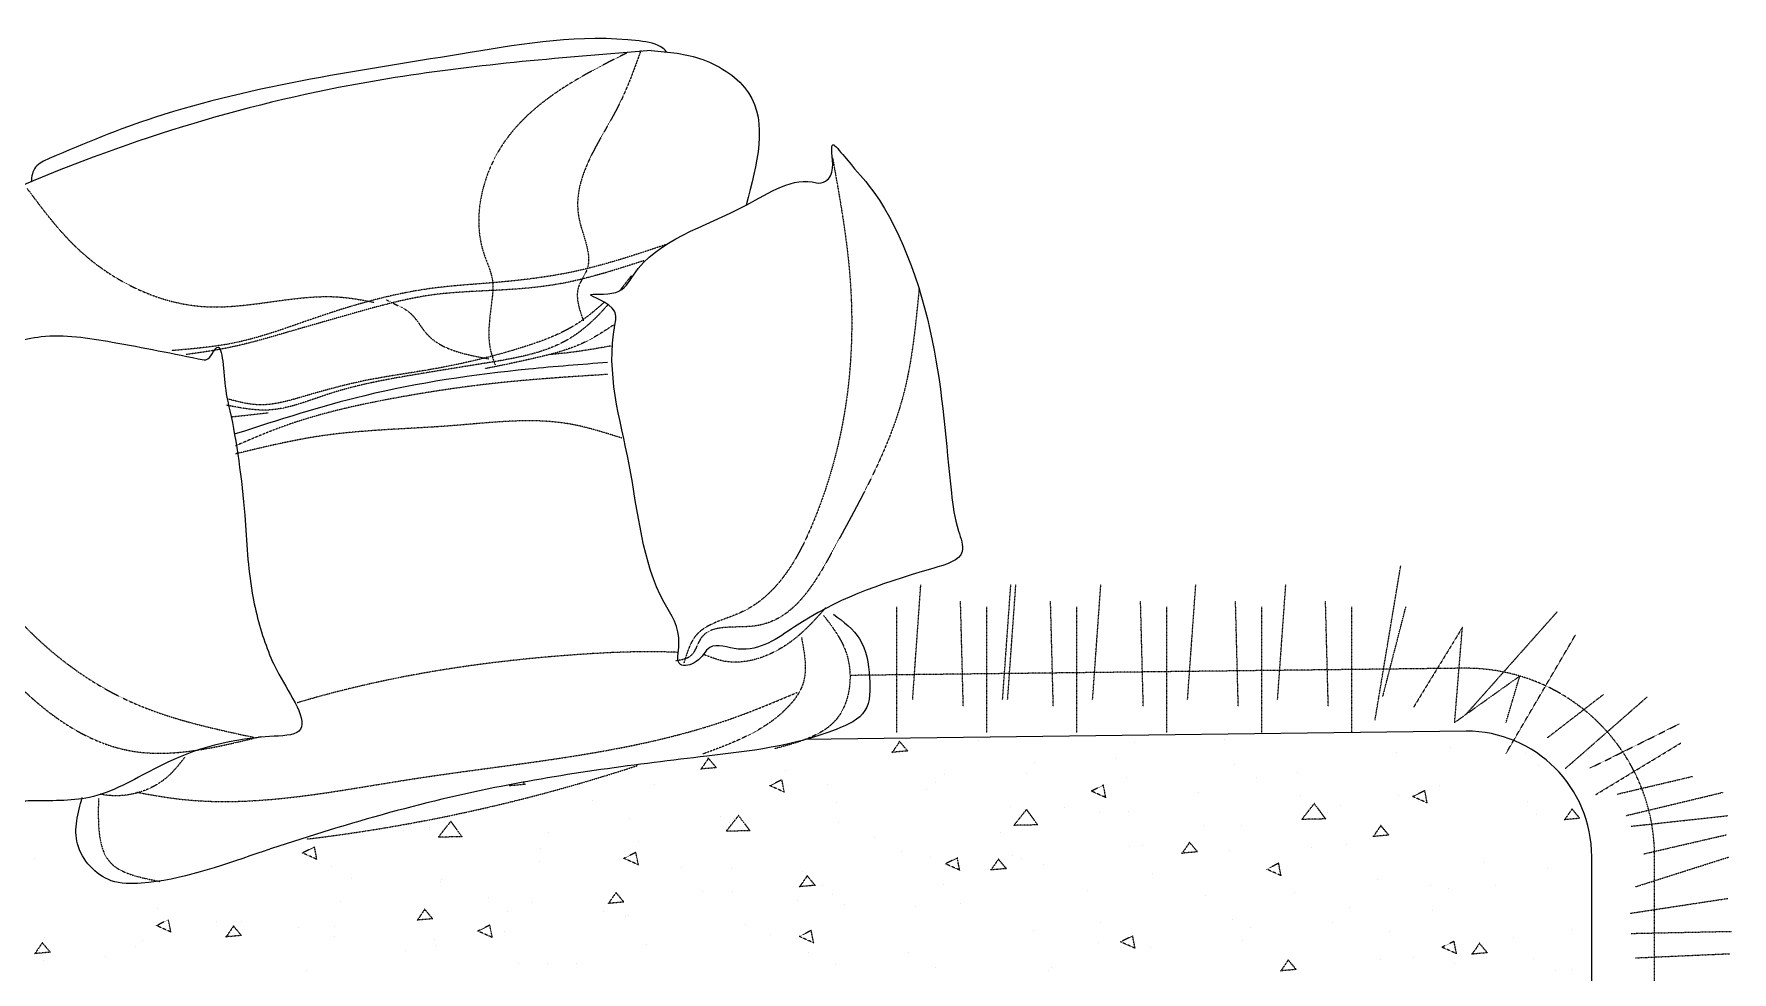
# Model space of a CAD drawing. Extents: x -15080 to 60298, y -30155 to 15485.
# Drawn here: x 6445 to 8467, y 7725 to 8842 of the extents above; entities that cross this region are included whole.
import ezdxf

# ---------------------------------------------------------------- set-up
doc = ezdxf.new("R2010")
doc.units = 0
doc.linetypes.add('HIDDEN2', pattern=[0.1875, 0.125, -0.0625])
doc.layers.get('0').update_dxf_attribs({"linetype": 'CONTINUOUS'})
doc.layers.add('FURHATCH', color=57, linetype='CONTINUOUS')

# ---------------------------------------------------------------- blocks, each defined once
blk = doc.blocks.new('YQ_SOFA_02')
for points, knots in [([(1749.6, 1893.1), (1748.3, 1894.6), (1740.3, 1902.9), (1655.5, 1916.2), (1459.1, 1881.2), (1213, 1847.7), (1051.7, 1782.6), (996.1, 1758.1), (993, 1744.9), (992.9, 1738.6)], [17.99656, 17.99656, 17.99656, 17.99656, 24.654541, 59.355785, 289.542515, 728.551681, 882.30278, 904.288941, 924.788376, 924.788376, 924.788376, 924.788376]), ([(1731.3, 1894.8), (1628.6, 1886.6), (1377.3, 1866.3), (1127.8, 1796.5), (949.5, 1720.2), (933.8, 1639.5), (957.9, 1586.5), (975.2, 1548.5)], [0, 0, 0, 0, 350.70006, 858.205579, 917.075962, 972.848208, 1113.682742, 1113.682742, 1113.682742, 1113.682742]), ([(1731.3, 1894.8), (1751.9, 1893), (1794.9, 1889.3), (1877.1, 1834), (1857.4, 1759.9), (1844.4, 1710.6)], [0, 0, 0, 0, 71.10826, 148.314414, 301.164142, 301.164142, 301.164142, 301.164142]), ([(1928.2, 1737.3), (1899.8, 1744.8), (1823.8, 1691.1), (1729, 1667.9), (1695.4, 1600.9), (1638.1, 1608.2), (1693, 1591.4), (1675.5, 1515), (1711.4, 1403.9), (1721.6, 1267), (1769.9, 1202.3), (1758.6, 1158.1), (1789.6, 1165.2), (1800, 1192.4), (1851.1, 1171.7), (1933.5, 1234.5), (2008.2, 1261.7), (2109.2, 1290), (2093.2, 1330.6), (2083, 1410.9), (2075.2, 1553.2), (2020.6, 1704.8), (1969.4, 1757.7), (1941.4, 1793.7), (1950.7, 1756), (1942.3, 1739.1), (1931.7, 1736.4), (1928.2, 1737.3)], [0, 0, 0, 0, 100.597406, 281.319891, 315.054718, 349.509689, 389.200281, 408.162693, 598.959573, 792.637569, 852.601939, 880.830983, 902.666946, 929.495226, 968.022274, 1050.611483, 1254.96923, 1301.260424, 1329.316584, 1382.311494, 1591.546287, 1820.820862, 1871.094845, 1893.578982, 1925.370652, 1945.336599, 1957.814292, 1957.814292, 1957.814292, 1957.814292]), ([(1198.6, 1526.3), (1162.2, 1533.8), (1099.1, 1546.5), (1008.6, 1560.8), (937.8, 1535.4), (860.2, 1543.9), (846.5, 1493.4), (811.7, 1455.4), (860.5, 1345.1), (862.5, 1196.2), (911.8, 1086.9), (937.2, 982), (972.8, 1000.4), (1011.2, 1001.9), (1068.4, 998.5), (1157.3, 1052.2), (1230.8, 1077.7), (1335.5, 1079.1), (1290.3, 1143.2), (1269.4, 1191.5), (1251.4, 1257.3), (1248.2, 1349.9), (1236, 1441.2), (1222.3, 1493.9), (1219.9, 1563), (1205, 1525), (1198.6, 1526.3)], [0, 0, 0, 0, 127.427681, 224.276404, 302.261986, 392.779016, 437.096694, 463.557063, 563.507143, 784.838909, 976.246821, 1028.506194, 1069.058754, 1082.809516, 1162.638681, 1258.731906, 1422.314775, 1462.867277, 1544.873185, 1583.434163, 1661.617215, 1768.019408, 1911.553131, 1945.84397, 1998.930645, 2021.420543, 2021.420543, 2021.420543, 2021.420543]), ([(1679.3, 1523.2), (1647.9, 1520.8), (1550.8, 1513.3), (1400.8, 1491.3), (1287, 1454.6), (1235.9, 1438.1)], [0, 0, 0, 0, 108.049196, 333.891802, 517.629591, 517.629591, 517.629591, 517.629591]), ([(1948.4, 1223.4), (1960.3, 1214.5), (1985.3, 1195.7), (1992.1, 1151.4), (1992.5, 1104), (1912, 1067.3), (1767, 1051.3), (1529.9, 1021.2), (1309.2, 956.7), (1160.5, 902.7), (1079.2, 901.8), (1037.7, 947.6), (1048.4, 986.4), (1053.6, 1005.2)], [0, 0, 0, 0, 48.943013, 103.025949, 148.534553, 195.328972, 375.361256, 667.155028, 1003.182997, 1165.538814, 1206.58239, 1274.47318, 1338.225006, 1338.225006, 1338.225006, 1338.225006])]:
    blk.add_open_spline(points, degree=3, knots=knots)
at = {"layer": 'FURHATCH', "linetype": 'HIDDEN2'}
for p, q in [((2593.3, 1097.4), (2623.9, 1281.1)), ((2042.6, 1121.7), (2052.3, 1258.6)), ((2149.7, 1121.7), (2159.5, 1258.6)), ((2155.7, 1121.7), (2165.5, 1258.6)), ((2256.9, 1121.7), (2266.7, 1258.6)), ((2370, 1121.7), (2379.8, 1258.6)), ((2477.2, 1121.7), (2487, 1258.6)), ((2102.9, 1113.5), (2099.6, 1239)), ((2210.1, 1113.5), (2206.8, 1239)), ((2317.3, 1113.5), (2314, 1239)), ((2430.4, 1113.5), (2427.1, 1239)), ((2537.6, 1113.5), (2534.3, 1239)), ((2023.9, 1082.1), (2023.9, 1232.1)), ((2131.1, 1082.1), (2131.1, 1232.1)), ((2238.3, 1082.1), (2238.3, 1232.1)), ((2345.4, 1082.1), (2345.4, 1232.1)), ((2458.6, 1082.1), (2458.6, 1232.1)), ((2565.7, 1082.1), (2565.7, 1232.1)), ((2602.4, 1125), (2630, 1232.1)), ((2701.4, 1103.9), (2810.5, 1226.6)), ((2697.3, 1207.6), (2639.2, 1112.7)), ((2688.1, 1094.4), (2697.3, 1207.6)), ((2749.3, 1057.6), (2831.9, 1198.5)), ((2701.7, 1159.1), (1968, 1150.5)), ((2765.7, 1149.7), (2688.1, 1094.4)), ((2749.3, 1094.4), (2765.7, 1149.7)), ((2798.2, 1076), (2865.5, 1128)), ((2819.6, 1039.3), (2917.5, 1125)), ((2848.9, 1039.9), (2955.9, 1092.9)), ((2036.7, 1060.4), (2026.9, 1072.1)), ((2121.3, 1072.8), (2121.3, 1072.8)), ((2414.3, 1073.9), (2414.3, 1073.9)), ((1799.4, 1051.8), (1790.2, 1038.5)), ((1808.9, 1040.5), (1799.1, 1052.2)), ((2036.6, 1060.5), (2017.7, 1058.9)), ((2027.1, 1071.7), (2017.9, 1058.4)), ((2306.3, 1070.2), (2306.3, 1070.2)), ((2619.4, 1058.4), (2619.4, 1058.4)), ((2683.1, 1064.6), (2683.1, 1064.6)), ((2772, 1057.4), (2772, 1057.4)), ((2856.4, 1008.7), (2957.3, 1069.9)), ((1808.9, 1040.6), (1789.9, 1039)), ((1890.7, 1037.4), (1890.7, 1037.4)), ((2080.8, 1032.6), (2080.8, 1032.6)), ((2178.2, 1033.6), (2178.2, 1033.6)), ((2188.2, 1046.7), (2188.2, 1046.7)), ((2285.5, 1051.2), (2285.5, 1051.2)), ((2426.4, 1045), (2426.4, 1045)), ((2501.3, 1034.8), (2501.3, 1034.8)), ((2788.4, 1042.9), (2788.4, 1042.9)), ((1581.2, 1020.7), (1562.2, 1019)), ((1563.8, 1020.6), (1562.5, 1018.6)), ((1581.2, 1020.6), (1578.9, 1023.4)), ((1735.2, 1020.1), (1735.2, 1020.1)), ((1886.9, 1026.2), (1872.4, 1019)), ((1889.8, 1011.5), (1872.4, 1019.2)), ((1889.8, 1011.3), (1886.9, 1026.2)), ((1940.9, 1020.6), (1940.9, 1020.6)), ((2059.4, 1015.2), (2059.4, 1015.2)), ((2070.1, 1023.1), (2070.1, 1023.1)), ((2269.7, 1019.7), (2255.2, 1012.5)), ((2272.6, 1005), (2255.2, 1012.8)), ((2272.6, 1004.8), (2269.7, 1019.8)), ((2297.3, 1029.3), (2297.3, 1029.3)), ((2452.4, 1029.2), (2452.4, 1029.2)), ((2652.5, 1013.3), (2638, 1006.1)), ((2655.4, 998.4), (2652.5, 1013.3)), ((2670.3, 1019.3), (2670.3, 1019.3)), ((2881.6, 1009.1), (2971.6, 1030.3)), ((2892, 983.5), (3008.3, 1011.4)), ((1661.8, 1001.8), (1661.8, 1001.8)), ((1952, 999.5), (1952, 999.5)), ((2158.9, 994.6), (2158.9, 994.6)), ((2223.6, 993.6), (2223.6, 993.6)), ((2383.2, 1011.2), (2383.2, 1011.2)), ((2504.5, 1007.1), (2504.5, 1007.1)), ((2521, 998), (2505.9, 978.9)), ((2534.5, 979.4), (2521, 997.9)), ((2552.2, 995.7), (2552.2, 995.7)), ((2621.1, 1007), (2621.1, 1007)), ((2655.4, 998.6), (2638, 1006.3)), ((2645.2, 1000.6), (2645.2, 1000.6)), ((2774.3, 1000.2), (2774.3, 1000.2)), ((2827.9, 991.4), (2818.7, 978.1)), ((2836.9, 980.7), (2827.6, 991.8)), ((1492.5, 976.7), (1477.5, 957.7)), ((1506.1, 958.2), (1492.6, 976.6)), ((1704.8, 980.2), (1704.8, 980.2)), ((1813.2, 982.2), (1813.2, 982.2)), ((1835.4, 983.8), (1820.3, 964.8)), ((1823.9, 975.9), (1823.9, 975.9)), ((1828.7, 979.8), (1828.7, 979.8)), ((1833.9, 975.9), (1833.9, 975.9)), ((1848.9, 965.3), (1835.4, 983.7)), ((1954, 975.8), (1954, 975.8)), ((2178.2, 990.9), (2163.1, 971.8)), ((2191.8, 972.5), (2163.2, 971.9)), ((2191.7, 972.4), (2178.2, 990.8)), ((2265.2, 987.6), (2265.2, 987.6)), ((2299.6, 988.2), (2299.6, 988.2)), ((2390.4, 971.6), (2390.4, 971.6)), ((2434.1, 972.1), (2434.1, 972.1)), ((2534.6, 979.6), (2506, 979)), ((2537, 987.2), (2537, 987.2)), ((2600.1, 971.5), (2590.9, 958.2)), ((2609.7, 960.2), (2599.9, 971.9)), ((2785.3, 985.4), (2785.3, 985.4)), ((2836.9, 980.2), (2818.4, 978.6)), ((2898.4, 970.9), (3013.4, 983.5)), ((1435.7, 965.8), (1435.7, 965.8)), ((1467.5, 967.2), (1467.5, 967.2)), ((1467.6, 969.8), (1467.6, 969.8)), ((1506.1, 958.4), (1477.5, 957.8)), ((1608.4, 963.3), (1608.4, 963.3)), ((1715.8, 952.3), (1715.8, 952.3)), ((1848.9, 965.5), (1820.4, 964.9)), ((1997.4, 957.6), (1997.4, 957.6)), ((2147.1, 964), (2147.1, 964)), ((2372.4, 951.6), (2363.2, 938.2)), ((2382, 940.3), (2372.2, 951.9)), ((2609.7, 960.3), (2590.7, 958.6)), ((2913.5, 938), (3012.1, 960.8)), ((997, 932.8), (997, 932.8)), ((1330.2, 946.1), (1315.7, 938.9)), ((1333.1, 931.4), (1315.7, 939.1)), ((1333.1, 931.2), (1330.2, 946.1)), ((1599.9, 944.2), (1599.9, 944.2)), ((1713, 939.6), (1698.5, 932.4)), ((1715.9, 924.9), (1698.5, 932.7)), ((1715.9, 924.7), (1713, 939.7)), ((2029, 940.4), (2029, 940.4)), ((2063.6, 933.8), (2063.6, 933.8)), ((2095.8, 933.2), (2081.3, 926)), ((2098.6, 918.3), (2095.7, 933.2)), ((2144.7, 931.6), (2135.5, 918.3)), ((2154.2, 920.3), (2144.4, 932)), ((2161.6, 936), (2161.6, 936)), ((2172.6, 932.6), (2172.6, 932.6)), ((2300.9, 946.8), (2300.9, 946.8)), ((2316, 948.5), (2316, 948.5)), ((2381.9, 940.4), (2362.9, 938.7)), ((2420, 942.5), (2420, 942.5)), ((2518.2, 945.1), (2518.2, 945.1)), ((2559.1, 949.4), (2559.1, 949.4)), ((2903.4, 898.8), (3014.6, 934.2)), ((2926.3, -1007.6), (2926.3, 934.5)), ((1350.5, 922.5), (1350.5, 922.5)), ((1597.7, 928.7), (1597.7, 928.7)), ((1766.7, 922.2), (1766.7, 922.2)), ((1827, 920.2), (1827, 920.2)), ((1916.9, 911.7), (1907.8, 898.4)), ((1910.9, 916.8), (1910.9, 916.8)), ((1926.5, 900.4), (1916.7, 912.1)), ((2098.7, 918.5), (2081.3, 926.2)), ((2154.2, 920.4), (2135.2, 918.8)), ((2197.9, 925), (2197.9, 925)), ((2328.4, 914), (2328.4, 914)), ((2481.4, 912), (2464, 919.8)), ((2478.6, 926.8), (2464.1, 919.5)), ((2481.4, 911.8), (2478.5, 926.8)), ((2723.3, 927.8), (2723.3, 927.8)), ((2798.7, 920.8), (2798.7, 920.8)), ((1373.7, 908.2), (1373.7, 908.2)), ((1479.7, 905.1), (1479.7, 905.1)), ((1481.4, 907.8), (1481.4, 907.8)), ((1689.2, 891.8), (1680, 878.5)), ((1698.8, 880.5), (1689, 892.2)), ((1792.8, 893.2), (1792.8, 893.2)), ((1827.5, 893.4), (1827.5, 893.4)), ((1926.5, 900.5), (1907.5, 898.9)), ((1935.4, 900), (1935.4, 900)), ((2079.9, 901.4), (2079.9, 901.4)), ((2250.7, 894.7), (2250.7, 894.7)), ((2497.2, 891.8), (2497.2, 891.8)), ((2596.3, 907.2), (2596.3, 907.2)), ((2659.7, 900.4), (2659.7, 900.4)), ((2680.6, 897.2), (2680.6, 897.2)), ((2737.1, 900.7), (2737.1, 900.7)), ((1143, 872.8), (1143, 872.8)), ((1361.6, 881.5), (1361.6, 881.5)), ((1461.5, 871.9), (1452.3, 858.5)), ((1471, 860.6), (1461.2, 872.2)), ((1537.9, 886.5), (1537.9, 886.5)), ((1559.5, 869.8), (1559.5, 869.8)), ((1590.2, 880.4), (1590.2, 880.4)), ((1674.7, 869.6), (1674.7, 869.6)), ((1698.7, 880.6), (1679.8, 878.9)), ((1905.1, 882.3), (1905.1, 882.3)), ((1946.6, 889.1), (1946.6, 889.1)), ((1961.8, 877.8), (1961.8, 877.8)), ((2045.8, 875.8), (2045.8, 875.8)), ((2099.6, 878.4), (2099.6, 878.4)), ((2391.4, 888.3), (2391.4, 888.3)), ((2562.5, 873.6), (2562.5, 873.6)), ((2661.3, 870.2), (2661.3, 870.2)), ((2897.1, 867.2), (3013.4, 884.9)), ((1156.3, 859.5), (1141.8, 852.3)), ((1159.2, 844.8), (1141.8, 852.6)), ((1159.2, 844.6), (1156.2, 859.6)), ((1213.9, 857.4), (1213.9, 857.4)), ((1233.7, 852), (1224.6, 838.6)), ((1243.3, 840.6), (1233.5, 852.3)), ((1243.5, 857.9), (1243.5, 857.9)), ((1311.7, 850.6), (1311.7, 850.6)), ((1354.6, 851), (1354.6, 851)), ((1471, 860.7), (1452, 859)), ((1539.1, 853.1), (1524.6, 845.9)), ((1541.9, 838.2), (1539, 853.1)), ((1700.2, 863.4), (1700.2, 863.4)), ((1704.7, 864.6), (1704.7, 864.6)), ((1843.7, 854.2), (1843.7, 854.2)), ((2266.5, 856.4), (2266.5, 856.4)), ((2423.6, 860), (2423.6, 860)), ((2444.4, 850), (2444.4, 850)), ((2542.7, 855.7), (2542.7, 855.7)), ((1006, 832), (996.8, 818.7)), ((1015.6, 820.7), (1005.8, 832.4)), ((1009, 838.5), (1009, 838.5)), ((1125.4, 834.3), (1125.4, 834.3)), ((1243.3, 840.8), (1224.3, 839.1)), ((1354.1, 840), (1354.1, 840)), ((1473.2, 835.8), (1473.2, 835.8)), ((1541.9, 838.4), (1524.5, 846.1)), ((1556.6, 846), (1556.6, 846)), ((1725.6, 830.6), (1725.6, 830.6)), ((1873.5, 842.4), (1873.5, 842.4)), ((1921.8, 846.7), (1907.3, 839.4)), ((1924.7, 831.9), (1907.3, 839.7)), ((1924.7, 831.7), (1921.8, 846.7)), ((2186.3, 847), (2186.3, 847)), ((2264.4, 832.7), (2264.4, 832.7)), ((2304.6, 840.2), (2290.1, 833)), ((2307.5, 825.5), (2290.1, 833.2)), ((2307.5, 825.3), (2304.6, 840.3)), ((2435.2, 834.2), (2435.2, 834.2)), ((2610, 845.2), (2610, 845.2)), ((2687.4, 833.8), (2672.9, 826.6)), ((2690.3, 818.9), (2687.4, 833.8)), ((2717.7, 831.4), (2708.5, 818.1)), ((2727.2, 820.1), (2717.4, 831.8)), ((2757.6, 838.2), (2757.6, 838.2)), ((2828.2, 848.2), (2828.2, 848.2)), ((2898.4, 843.2), (3018.4, 845.7)), ((1015.5, 820.8), (996.6, 819.2)), ((1007.3, 810.8), (1007.3, 810.8)), ((1081, 815.2), (1081, 815.2)), ((1116.8, 827.1), (1116.8, 827.1)), ((1438.5, 822.5), (1438.5, 822.5)), ((1475.9, 828.9), (1475.9, 828.9)), ((1918.8, 820.3), (1918.8, 820.3)), ((2037.6, 820.8), (2037.6, 820.8)), ((2326.3, 826.5), (2326.3, 826.5)), ((2489.9, 811.5), (2480.8, 798.1)), ((2499.5, 800.2), (2489.7, 811.8)), ((2599.4, 812.6), (2599.4, 812.6)), ((2639.5, 814.6), (2639.5, 814.6)), ((2690.3, 819.1), (2672.9, 826.8)), ((2727.2, 820.2), (2708.2, 818.5)), ((2782.4, 813.7), (2782.4, 813.7)), ((2903.4, 814.1), (3015.9, 819.1)), ((1320.5, 798.9), (1320.5, 798.9)), ((1573.2, 807.8), (1573.2, 807.8)), ((1607.5, 807), (1607.5, 807)), ((1642.8, 807), (1642.8, 807)), ((1950.2, 806.7), (1950.2, 806.7)), ((2069.3, 802.4), (2069.3, 802.4)), ((2204.5, 798.8), (2204.5, 798.8)), ((2208.2, 802.9), (2208.2, 802.9)), ((2499.5, 800.3), (2480.5, 798.6)), ((2688.1, 807.2), (2688.1, 807.2)), ((2808.4, 799.1), (2808.4, 799.1)), ((2828.9, 800.8), (2828.9, 800.8))]:
    blk.add_line(p, q, dxfattribs=at)
at = {"layer": 'FURHATCH', "ltscale": 1000}
for p, q in [((2701.7, 1084.2), (1914.2, 1074)), ((2851.4, -886.2), (2851.4, 934.5))]:
    blk.add_line(p, q, dxfattribs=at)
at = {"layer": 'FURHATCH', "linetype": 'HIDDEN2'}
for centre, radius, start, end in [((2701.7, 934.5), 224.5, 0, 90), ((1076.3, 2985.4), 2044.5, 276.8769, 288.2028)]:
    blk.add_arc(centre, radius, start, end, dxfattribs=at)
at = {"layer": 'FURHATCH', "ltscale": 1000}
blk.add_arc((2701.7, 934.5), 149.7, 0, 90, dxfattribs=at)
at = {"layer": 'FURHATCH', "linetype": 'HIDDEN2'}
for points, knots in [([(1703.7, 1892.6), (1638.3, 1860.2), (1540.4, 1807.9), (1517.5, 1676.6), (1544.2, 1625), (1540.5, 1585), (1534.2, 1551), (1543.3, 1525.9), (1545.3, 1520.4)], [14.22546, 14.22546, 14.22546, 14.22546, 248.732969, 375.734785, 418.155281, 441.003934, 511.971111, 531.951261, 531.951261, 531.951261, 531.951261]), ([(1718.8, 1894.6), (1711.1, 1873.1), (1687.8, 1807.2), (1620.5, 1724.5), (1666, 1644.8), (1637.9, 1608.7), (1645.4, 1587.2), (1650.3, 1573)], [0, 0, 0, 0, 79.489254, 242.739997, 314.65082, 339.438853, 386.590051, 386.590051, 386.590051, 386.590051]), ([(1947.2, 1766.8), (1955.1, 1722.8), (1981.1, 1579.2), (1959.7, 1385.2), (1871.3, 1226.9), (1783.5, 1210), (1773.8, 1177.5), (1770, 1164.9)], [0, 0, 0, 0, 153.199383, 498.931474, 658.942203, 726.134726, 768.614124, 768.614124, 768.614124, 768.614124]), ([(988, 1730.3), (1007.1, 1704.7), (1058.3, 1635.9), (1197.8, 1566.7), (1320.9, 1610.3), (1388.4, 1597.4), (1401.2, 1594.9)], [0, 0, 0, 0, 109.257629, 294.294606, 484.078985, 528.781997, 528.781997, 528.781997, 528.781997]), ([(1749.2, 1663.8), (1713.1, 1651.6), (1646, 1629.2), (1550.1, 1618), (1476.6, 1613.7), (1405.7, 1600.2), (1329.3, 1576.8), (1244.5, 1544.4), (1185.4, 1539.5), (1159.9, 1537.3)], [0, 0, 0, 0, 130.481225, 241.871234, 329.653071, 382.635961, 489.129551, 603.809277, 691.391283, 691.391283, 691.391283, 691.391283]), ([(1722.3, 1644.4), (1689.3, 1633.7), (1635.2, 1616.2), (1548.7, 1608.3), (1468, 1607), (1381.6, 1583.4), (1302.6, 1560.6), (1234.2, 1540.7), (1194.2, 1535), (1177.4, 1532.7)], [0, 0, 0, 0, 118.476382, 194.076844, 297.117853, 393.933927, 499.659542, 579.515716, 637.850776, 637.850776, 637.850776, 637.850776]), ([(1416.1, 1597.7), (1419.4, 1596.1), (1428.5, 1591.5), (1448.1, 1582.6), (1469.1, 1540.3), (1508.9, 1533), (1537.3, 1527.7)], [0, 0, 0, 0, 12.396318, 35.253043, 71.848794, 163.317226, 163.317226, 163.317226, 163.317226]), ([(2050.3, 1611.6), (2046.3, 1569.8), (2035.9, 1459.6), (1963.9, 1330.1), (1890.3, 1193.7), (1791.8, 1214.7), (1782.3, 1171), (1766.7, 1168.8), (1759.9, 1167.8)], [0, 0, 0, 0, 141.86292, 373.630524, 526.427539, 601.735045, 630.296438, 651.966247, 651.966247, 651.966247, 651.966247]), ([(1679.7, 1592.1), (1665.2, 1575.5), (1625.3, 1537.5), (1539.5, 1523.2), (1444.6, 1508.1), (1357.8, 1492.7), (1283.6, 1460.9), (1241.8, 1469.1), (1224.9, 1472.4)], [49.606189, 49.606189, 49.606189, 49.606189, 124.052713, 239.571345, 333.3214, 456.942517, 542.38691, 600.329448, 600.329448, 600.329448, 600.329448]), ([(1675.8, 1595.3), (1665.8, 1586.6), (1638.1, 1562.3), (1566.7, 1535.8), (1480.8, 1515.4), (1391.4, 1503.6), (1324.3, 1485.2), (1269.2, 1468.3), (1238.7, 1476.6), (1226.5, 1479.9)], [0, 0, 0, 0, 45.174964, 125.558829, 256.610972, 349.076861, 433.189907, 497.197145, 539.983253, 539.983253, 539.983253, 539.983253]), ([(1686.6, 1568), (1675.2, 1560.5), (1647.1, 1542), (1593.7, 1528.1), (1553.7, 1519.9), (1533.1, 1515.7)], [0, 0, 0, 0, 46.593931, 114.59593, 186.8347, 186.8347, 186.8347, 186.8347]), ([(1683.6, 1542.9), (1665.3, 1539.7), (1641, 1535.3), (1616.4, 1533.2), (1610.3, 1532.6)], [0, 0, 0, 0, 63.690529, 84.680578, 84.680578, 84.680578, 84.680578]), ([(851.6, 1497.9), (850, 1463.5), (844.5, 1344.1), (923.8, 1171.4), (1096.6, 1036.3), (1212.8, 1064.7), (1265.9, 1077.7)], [0, 0, 0, 0, 117.484834, 407.414781, 620.246611, 799.395046, 799.395046, 799.395046, 799.395046]), ([(857.2, 1506.2), (861.3, 1470.4), (879.1, 1314), (1036.7, 1124.3), (1206.9, 1087.7), (1257.9, 1076.8)], [0, 0, 0, 0, 123.587716, 539.784626, 717.53011, 717.53011, 717.53011, 717.53011]), ([(1679.5, 1509), (1635.4, 1506.2), (1551.4, 1500.9), (1420.8, 1481.4), (1315.5, 1458.1), (1253.8, 1431.5), (1236.2, 1423.9)], [0, 0, 0, 0, 151.37946, 288.564606, 452.874576, 518.766039, 518.766039, 518.766039, 518.766039]), ([(1696.1, 1433.2), (1675.2, 1439.8), (1609.3, 1460.9), (1487.7, 1444.3), (1354.4, 1442.9), (1270, 1422.5), (1235.6, 1414.2)], [0, 0, 0, 0, 74.526832, 235.368216, 411.08678, 532.069418, 532.069418, 532.069418, 532.069418]), ([(1938.8, 1230.9), (1925.4, 1215.8), (1894.4, 1181.2), (1835, 1159.2), (1802, 1172.1), (1793.8, 1175.3)], [0, 0, 0, 0, 69.56601, 160.233414, 189.860891, 189.860891, 189.860891, 189.860891]), ([(1936.3, 1222.2), (1947.6, 1207.5), (1974.1, 1172.9), (1964.2, 1085.9), (1907.7, 1071), (1877.5, 1063)], [0, 0, 0, 0, 62.883797, 147.829924, 245.663948, 245.663948, 245.663948, 245.663948]), ([(1910.2, 1195.8), (1913.9, 1175.9), (1919.8, 1144.5), (1875.9, 1087.6), (1828.9, 1070.2), (1792.6, 1056.8)], [0, 0, 0, 0, 65.355661, 103.354857, 233.394712, 233.394712, 233.394712, 233.394712]), ([(1763.3, 1177.9), (1724.3, 1179.7), (1575.3, 1173.7), (1422.7, 1151.1), (1313.4, 1119), (1309.4, 1117.8)], [89.052228, 89.052228, 89.052228, 89.052228, 222.96578, 599.021538, 613.61065, 613.61065, 613.61065, 613.61065]), ([(1117.8, 1011.5), (1134.7, 1008.4), (1242.9, 988.9), (1483.4, 1040.8), (1735.3, 1058.4), (1880.8, 1120), (1905.1, 1130.3)], [0, 0, 0, 0, 58.661068, 375.93507, 825.814021, 916.361162, 916.361162, 916.361162, 916.361162]), ([(1175.5, 1052.8), (1168.2, 1043.5), (1146.6, 1016.2), (1104.6, 1004.2), (1078.4, 1008.4), (1074.7, 1009)], [0, 0, 0, 0, 40.128951, 118.809172, 131.501248, 131.501248, 131.501248, 131.501248]), ([(1072.9, 1003.8), (1072.3, 973.9), (1071.2, 919.6), (1123.1, 909.6), (1146.4, 905.1)], [0, 0, 0, 0, 88.639768, 160.999132, 160.999132, 160.999132, 160.999132])]:
    blk.add_open_spline(points, degree=3, knots=knots, dxfattribs=at)
for points in [[(1707.9, 1626.9), (1703.1, 1620.8), (1698.4, 1614.7), (1693.6, 1608.7)], [(1230.9, 1458.5), (1245.6, 1460.1), (1260.2, 1461.7), (1274.9, 1463.3)]]:
    blk.add_open_spline(points, degree=3, dxfattribs=at)

msp = doc.modelspace()

# ---------------------------------------------------------------- block references
msp.add_blockref('YQ_SOFA_02', (5448.8, 6927.6))

doc.saveas('drawing.dxf')
